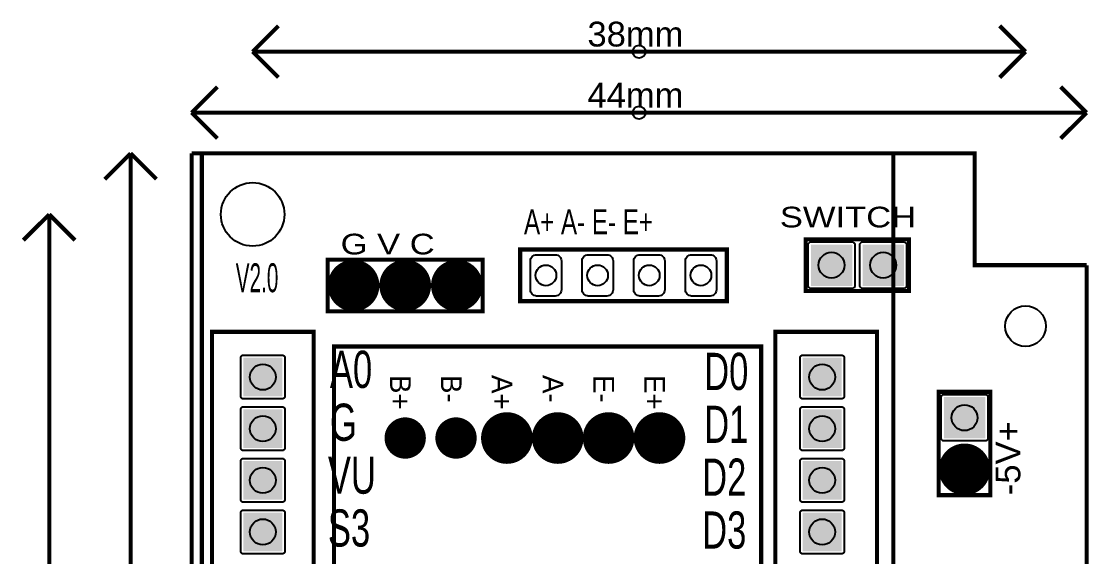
# Model space of a CAD drawing. Header units: inches. Extents: x -1.14 to 1.14, y -1.28 to 1.27.
# Drawn here: x -1.141 to 0.925, y 0.231 to 1.267 of the extents above; entities that cross this region are included whole.
import ezdxf

# ---------------------------------------------------------------- set-up
doc = ezdxf.new("R2010")
doc.units = ezdxf.units.IN
doc.header["$MEASUREMENT"] = 0

# ---------------------------------------------------------------- blocks, each defined once
blk = doc.blocks.new('EPAD')
at = {"const_width": 0.5}
blk.add_lwpolyline([(-0.25, 0, 1), (0.25, 0, 1)], format="xyb", close=True, dxfattribs=at)
blk = doc.blocks.new('RPAD')
blk.add_trace([(-0.5, -0.5), (-0.5, 0.5), (0.5, -0.5), (0.5, 0.5)])

msp = doc.modelspace()

# ---------------------------------------------------------------- linework, layer by layer
at = {"const_width": 0.008}
for points in [[(-0.693504, 1.208657), (-0.643504, 1.258657)], [(0.802559, 1.208657), (0.752559, 1.258657)], [(0.802559, 1.208657), (-0.693504, 1.208657)], [(-0.693504, 1.208657), (-0.643504, 1.158657)], [(0.802559, 1.208657), (0.752559, 1.158657)], [(-0.811614, 1.090547), (-0.761614, 1.140547)], [(0.920669, 1.090547), (0.870669, 1.140547)], [(-0.811614, 1.090547), (0.920669, 1.090547)], [(-0.811614, 1.090547), (-0.761614, 1.040547)], [(0.920669, 1.090547), (0.870669, 1.040547)], [(-0.929724, 1.011807), (-0.979724, 0.961807)], [(-0.929724, 1.011807), (-0.929724, -1.271657)], [(-0.929724, 1.011807), (-0.879724, 0.961807)], [(-0.811614, 1.011807), (-0.811614, -1.271657)], [(0.723819, 0.795272), (0.704134, 0.795272), (0.704134, 1.011807), (-0.811614, 1.011807)], [(-0.811614, 1.011807), (-0.811614, -1.271657)], [(0.723819, 0.795272), (0.704134, 0.795272), (0.704134, 1.011807), (-0.811614, 1.011807)], [(-0.791929, -1.271657), (0.546654, -1.271657), (0.546654, 1.011807), (-0.791929, 1.011807), (-0.791929, -1.271657)], [(-0.791929, -1.271657), (0.546654, -1.271657), (0.546654, 1.011807), (-0.791929, 1.011807), (-0.791929, -1.271657)], [(-1.087205, 0.893697), (-1.137205, 0.843697)], [(-1.087205, 0.893697), (-1.087205, -1.153547)], [(-1.087205, 0.893697), (-1.037205, 0.843697)], [(0.376969, 0.745272), (0.576969, 0.745272), (0.576969, 0.845272), (0.376969, 0.845272), (0.376969, 0.745272)], [(0.376969, 0.745272), (0.576969, 0.745272), (0.576969, 0.845272), (0.376969, 0.845272), (0.376969, 0.745272)], [(-0.175787, 0.725587), (0.224213, 0.725587), (0.224213, 0.825587), (-0.175787, 0.825587), (-0.175787, 0.725587)], [(-0.175787, 0.725587), (0.224213, 0.725587), (0.224213, 0.825587), (-0.175787, 0.825587), (-0.175787, 0.725587)], [(-0.548228, 0.705902), (-0.248228, 0.705902), (-0.248228, 0.805902), (-0.548228, 0.805902), (-0.548228, 0.705902)], [(-0.548228, 0.705902), (-0.248228, 0.705902), (-0.248228, 0.805902), (-0.548228, 0.805902), (-0.548228, 0.705902)], [(0.723819, 0.795272), (0.920669, 0.795272)], [(0.723819, 0.795272), (0.920669, 0.795272)], [(0.920669, -1.055122), (0.920669, 0.795272)], [(0.920669, -1.055122), (0.920669, 0.795272)], [(-0.772244, -0.908665), (-0.575394, -0.908665), (-0.575394, 0.666138), (-0.772244, 0.666138), (-0.772244, -0.908665)], [(-0.772244, -0.908665), (-0.575394, -0.908665), (-0.575394, 0.666138), (-0.772244, 0.666138), (-0.772244, -0.908665)], [(0.318307, -0.908665), (0.515157, -0.908665), (0.515157, 0.666138), (0.318307, 0.666138), (0.318307, -0.908665)], [(0.318307, -0.908665), (0.515157, -0.908665), (0.515157, 0.666138), (0.318307, 0.666138), (0.318307, -0.908665)], [(-0.536024, -0.700791), (0.290748, -0.700791), (0.290748, 0.637791), (-0.536024, 0.637791), (-0.536024, -0.700791)], [(-0.536024, -0.700791), (0.290748, -0.700791), (0.290748, 0.637791), (-0.536024, 0.637791), (-0.536024, -0.700791)], [(0.634449, 0.349996), (0.734449, 0.349996), (0.734449, 0.549996), (0.634449, 0.549996), (0.634449, 0.349996)], [(0.634449, 0.349996), (0.734449, 0.349996), (0.734449, 0.549996), (0.634449, 0.549996), (0.634449, 0.349996)]]:
    msp.add_lwpolyline(points, dxfattribs=at)
for points in [[(0.466969, 0.750272), (0.386969, 0.750272), (0.385946, 0.750371), (0.385001, 0.750657), (0.38415, 0.751112), (0.383414, 0.751717), (0.382809, 0.752454), (0.382354, 0.753304), (0.382068, 0.754249), (0.381969, 0.755272), (0.381969, 0.835272), (0.382068, 0.836294), (0.382354, 0.837239), (0.382809, 0.838089), (0.383414, 0.838826), (0.38415, 0.839431), (0.385001, 0.839886), (0.385946, 0.840172), (0.386969, 0.840272), (0.466969, 0.840272), (0.467991, 0.840172), (0.468936, 0.839886), (0.469787, 0.839431), (0.470523, 0.838826), (0.471128, 0.838089), (0.471583, 0.837239), (0.471869, 0.836294), (0.471969, 0.835272), (0.471969, 0.755272), (0.471869, 0.754249), (0.471583, 0.753304), (0.471128, 0.752454), (0.470523, 0.751717), (0.469787, 0.751112), (0.468936, 0.750657), (0.467991, 0.750371), (0.466969, 0.750272)], [(0.566969, 0.750272), (0.486969, 0.750272), (0.485946, 0.750371), (0.485001, 0.750657), (0.48415, 0.751112), (0.483414, 0.751717), (0.482809, 0.752454), (0.482354, 0.753304), (0.482068, 0.754249), (0.481969, 0.755272), (0.481969, 0.835272), (0.482068, 0.836294), (0.482354, 0.837239), (0.482809, 0.838089), (0.483414, 0.838826), (0.48415, 0.839431), (0.485001, 0.839886), (0.485946, 0.840172), (0.486969, 0.840272), (0.566969, 0.840272), (0.567991, 0.840172), (0.568936, 0.839886), (0.569787, 0.839431), (0.570523, 0.838826), (0.571128, 0.838089), (0.571583, 0.837239), (0.571869, 0.836294), (0.571969, 0.835272), (0.571969, 0.755272), (0.571869, 0.754249), (0.571583, 0.753304), (0.571128, 0.752454), (0.570523, 0.751717), (0.569787, 0.751112), (0.568936, 0.750657), (0.567991, 0.750371), (0.566969, 0.750272)], [(-0.143787, 0.815587), (-0.107787, 0.815587), (-0.105334, 0.815348), (-0.103065, 0.814661), (-0.101024, 0.81357), (-0.099256, 0.812118), (-0.097805, 0.81035), (-0.096713, 0.808309), (-0.096026, 0.80604), (-0.095787, 0.803587), (-0.095787, 0.747587), (-0.096026, 0.745133), (-0.096713, 0.742864), (-0.097805, 0.740824), (-0.099256, 0.739056), (-0.101024, 0.737604), (-0.103065, 0.736512), (-0.105334, 0.735825), (-0.107787, 0.735587), (-0.143787, 0.735587), (-0.146241, 0.735825), (-0.14851, 0.736512), (-0.15055, 0.737604), (-0.152319, 0.739056), (-0.15377, 0.740824), (-0.154861, 0.742864), (-0.155548, 0.745133), (-0.155787, 0.747587), (-0.155787, 0.803587), (-0.155548, 0.80604), (-0.154861, 0.808309), (-0.15377, 0.81035), (-0.152319, 0.812118), (-0.15055, 0.81357), (-0.14851, 0.814661), (-0.146241, 0.815348), (-0.143787, 0.815587)], [(-0.143787, 0.815587), (-0.107787, 0.815587), (-0.105334, 0.815348), (-0.103065, 0.814661), (-0.101024, 0.81357), (-0.099256, 0.812118), (-0.097805, 0.81035), (-0.096713, 0.808309), (-0.096026, 0.80604), (-0.095787, 0.803587), (-0.095787, 0.747587), (-0.096026, 0.745133), (-0.096713, 0.742864), (-0.097805, 0.740824), (-0.099256, 0.739056), (-0.101024, 0.737604), (-0.103065, 0.736512), (-0.105334, 0.735825), (-0.107787, 0.735587), (-0.143787, 0.735587), (-0.146241, 0.735825), (-0.14851, 0.736512), (-0.15055, 0.737604), (-0.152319, 0.739056), (-0.15377, 0.740824), (-0.154861, 0.742864), (-0.155548, 0.745133), (-0.155787, 0.747587), (-0.155787, 0.803587), (-0.155548, 0.80604), (-0.154861, 0.808309), (-0.15377, 0.81035), (-0.152319, 0.812118), (-0.15055, 0.81357), (-0.14851, 0.814661), (-0.146241, 0.815348), (-0.143787, 0.815587)], [(-0.043787, 0.815587), (-0.007787, 0.815587), (-0.005334, 0.815348), (-0.003065, 0.814661), (-0.001024, 0.81357), (0.000744, 0.812118), (0.002195, 0.81035), (0.003287, 0.808309), (0.003974, 0.80604), (0.004213, 0.803587), (0.004213, 0.747587), (0.003974, 0.745133), (0.003287, 0.742864), (0.002195, 0.740824), (0.000744, 0.739056), (-0.001024, 0.737604), (-0.003065, 0.736512), (-0.005334, 0.735825), (-0.007787, 0.735587), (-0.043787, 0.735587), (-0.046241, 0.735825), (-0.04851, 0.736512), (-0.05055, 0.737604), (-0.052319, 0.739056), (-0.05377, 0.740824), (-0.054861, 0.742864), (-0.055548, 0.745133), (-0.055787, 0.747587), (-0.055787, 0.803587), (-0.055548, 0.80604), (-0.054861, 0.808309), (-0.05377, 0.81035), (-0.052319, 0.812118), (-0.05055, 0.81357), (-0.04851, 0.814661), (-0.046241, 0.815348), (-0.043787, 0.815587)], [(-0.043787, 0.815587), (-0.007787, 0.815587), (-0.005334, 0.815348), (-0.003065, 0.814661), (-0.001024, 0.81357), (0.000744, 0.812118), (0.002195, 0.81035), (0.003287, 0.808309), (0.003974, 0.80604), (0.004213, 0.803587), (0.004213, 0.747587), (0.003974, 0.745133), (0.003287, 0.742864), (0.002195, 0.740824), (0.000744, 0.739056), (-0.001024, 0.737604), (-0.003065, 0.736512), (-0.005334, 0.735825), (-0.007787, 0.735587), (-0.043787, 0.735587), (-0.046241, 0.735825), (-0.04851, 0.736512), (-0.05055, 0.737604), (-0.052319, 0.739056), (-0.05377, 0.740824), (-0.054861, 0.742864), (-0.055548, 0.745133), (-0.055787, 0.747587), (-0.055787, 0.803587), (-0.055548, 0.80604), (-0.054861, 0.808309), (-0.05377, 0.81035), (-0.052319, 0.812118), (-0.05055, 0.81357), (-0.04851, 0.814661), (-0.046241, 0.815348), (-0.043787, 0.815587)], [(0.056213, 0.815587), (0.092213, 0.815587), (0.094666, 0.815348), (0.096935, 0.814661), (0.098976, 0.81357), (0.100744, 0.812118), (0.102195, 0.81035), (0.103287, 0.808309), (0.103974, 0.80604), (0.104213, 0.803587), (0.104213, 0.747587), (0.103974, 0.745133), (0.103287, 0.742864), (0.102195, 0.740824), (0.100744, 0.739056), (0.098976, 0.737604), (0.096935, 0.736512), (0.094666, 0.735825), (0.092213, 0.735587), (0.056213, 0.735587), (0.053759, 0.735825), (0.05149, 0.736512), (0.04945, 0.737604), (0.047681, 0.739056), (0.04623, 0.740824), (0.045139, 0.742864), (0.044452, 0.745133), (0.044213, 0.747587), (0.044213, 0.803587), (0.044452, 0.80604), (0.045139, 0.808309), (0.04623, 0.81035), (0.047681, 0.812118), (0.04945, 0.81357), (0.05149, 0.814661), (0.053759, 0.815348), (0.056213, 0.815587)], [(0.056213, 0.815587), (0.092213, 0.815587), (0.094666, 0.815348), (0.096935, 0.814661), (0.098976, 0.81357), (0.100744, 0.812118), (0.102195, 0.81035), (0.103287, 0.808309), (0.103974, 0.80604), (0.104213, 0.803587), (0.104213, 0.747587), (0.103974, 0.745133), (0.103287, 0.742864), (0.102195, 0.740824), (0.100744, 0.739056), (0.098976, 0.737604), (0.096935, 0.736512), (0.094666, 0.735825), (0.092213, 0.735587), (0.056213, 0.735587), (0.053759, 0.735825), (0.05149, 0.736512), (0.04945, 0.737604), (0.047681, 0.739056), (0.04623, 0.740824), (0.045139, 0.742864), (0.044452, 0.745133), (0.044213, 0.747587), (0.044213, 0.803587), (0.044452, 0.80604), (0.045139, 0.808309), (0.04623, 0.81035), (0.047681, 0.812118), (0.04945, 0.81357), (0.05149, 0.814661), (0.053759, 0.815348), (0.056213, 0.815587)], [(0.156213, 0.815587), (0.192213, 0.815587), (0.194666, 0.815348), (0.196935, 0.814661), (0.198976, 0.81357), (0.200744, 0.812118), (0.202195, 0.81035), (0.203287, 0.808309), (0.203974, 0.80604), (0.204213, 0.803587), (0.204213, 0.747587), (0.203974, 0.745133), (0.203287, 0.742864), (0.202195, 0.740824), (0.200744, 0.739056), (0.198976, 0.737604), (0.196935, 0.736512), (0.194666, 0.735825), (0.192213, 0.735587), (0.156213, 0.735587), (0.153759, 0.735825), (0.15149, 0.736512), (0.14945, 0.737604), (0.147681, 0.739056), (0.14623, 0.740824), (0.145139, 0.742864), (0.144452, 0.745133), (0.144213, 0.747587), (0.144213, 0.803587), (0.144452, 0.80604), (0.145139, 0.808309), (0.14623, 0.81035), (0.147681, 0.812118), (0.14945, 0.81357), (0.15149, 0.814661), (0.153759, 0.815348), (0.156213, 0.815587)], [(0.156213, 0.815587), (0.192213, 0.815587), (0.194666, 0.815348), (0.196935, 0.814661), (0.198976, 0.81357), (0.200744, 0.812118), (0.202195, 0.81035), (0.203287, 0.808309), (0.203974, 0.80604), (0.204213, 0.803587), (0.204213, 0.747587), (0.203974, 0.745133), (0.203287, 0.742864), (0.202195, 0.740824), (0.200744, 0.739056), (0.198976, 0.737604), (0.196935, 0.736512), (0.194666, 0.735825), (0.192213, 0.735587), (0.156213, 0.735587), (0.153759, 0.735825), (0.15149, 0.736512), (0.14945, 0.737604), (0.147681, 0.739056), (0.14623, 0.740824), (0.145139, 0.742864), (0.144452, 0.745133), (0.144213, 0.747587), (0.144213, 0.803587), (0.144452, 0.80604), (0.145139, 0.808309), (0.14623, 0.81035), (0.147681, 0.812118), (0.14945, 0.81357), (0.15149, 0.814661), (0.153759, 0.815348), (0.156213, 0.815587)], [(-0.711319, 0.621236), (-0.636319, 0.621236), (-0.635296, 0.621137), (-0.634351, 0.62085), (-0.633501, 0.620396), (-0.632764, 0.619791), (-0.632159, 0.619054), (-0.631705, 0.618204), (-0.631419, 0.617259), (-0.631319, 0.616236), (-0.631319, 0.541236), (-0.631419, 0.540214), (-0.631705, 0.539269), (-0.632159, 0.538419), (-0.632764, 0.537681), (-0.633501, 0.537077), (-0.634351, 0.536622), (-0.635296, 0.536336), (-0.636319, 0.536236), (-0.711319, 0.536236), (-0.712341, 0.536336), (-0.713287, 0.536622), (-0.714137, 0.537077), (-0.714874, 0.537681), (-0.715478, 0.538419), (-0.715933, 0.539269), (-0.716219, 0.540214), (-0.716319, 0.541236), (-0.716319, 0.616236), (-0.716219, 0.617259), (-0.715933, 0.618204), (-0.715478, 0.619054), (-0.714874, 0.619791), (-0.714137, 0.620396), (-0.713287, 0.62085), (-0.712341, 0.621137), (-0.711319, 0.621236)], [(0.371358, 0.621236), (0.446358, 0.621236), (0.447381, 0.621137), (0.448326, 0.62085), (0.449176, 0.620396), (0.449913, 0.619791), (0.450518, 0.619054), (0.450972, 0.618204), (0.451259, 0.617259), (0.451358, 0.616236), (0.451358, 0.541236), (0.451259, 0.540214), (0.450972, 0.539269), (0.450518, 0.538419), (0.449913, 0.537681), (0.449176, 0.537077), (0.448326, 0.536622), (0.447381, 0.536336), (0.446358, 0.536236), (0.371358, 0.536236), (0.370336, 0.536336), (0.369391, 0.536622), (0.36854, 0.537077), (0.367804, 0.537681), (0.367199, 0.538419), (0.366744, 0.539269), (0.366458, 0.540214), (0.366358, 0.541236), (0.366358, 0.616236), (0.366458, 0.617259), (0.366744, 0.618204), (0.367199, 0.619054), (0.367804, 0.619791), (0.36854, 0.620396), (0.369391, 0.62085), (0.370336, 0.621137), (0.371358, 0.621236)], [(0.644449, 0.544996), (0.724449, 0.544996), (0.725471, 0.544896), (0.726417, 0.54461), (0.727267, 0.544156), (0.728004, 0.543551), (0.728608, 0.542814), (0.729063, 0.541964), (0.729349, 0.541019), (0.729449, 0.539996), (0.729449, 0.459996), (0.729349, 0.458974), (0.729063, 0.458028), (0.728608, 0.457178), (0.728004, 0.456441), (0.727267, 0.455837), (0.726417, 0.455382), (0.725471, 0.455096), (0.724449, 0.454996), (0.644449, 0.454996), (0.643426, 0.455096), (0.642481, 0.455382), (0.641631, 0.455837), (0.640894, 0.456441), (0.640289, 0.457178), (0.639835, 0.458028), (0.639548, 0.458974), (0.639449, 0.459996), (0.639449, 0.539996), (0.639548, 0.541019), (0.639835, 0.541964), (0.640289, 0.542814), (0.640894, 0.543551), (0.641631, 0.544156), (0.642481, 0.54461), (0.643426, 0.544896), (0.644449, 0.544996)], [(-0.711319, 0.521236), (-0.636319, 0.521236), (-0.635296, 0.521137), (-0.634351, 0.52085), (-0.633501, 0.520396), (-0.632764, 0.519791), (-0.632159, 0.519054), (-0.631705, 0.518204), (-0.631419, 0.517259), (-0.631319, 0.516236), (-0.631319, 0.441236), (-0.631419, 0.440214), (-0.631705, 0.439269), (-0.632159, 0.438419), (-0.632764, 0.437681), (-0.633501, 0.437077), (-0.634351, 0.436622), (-0.635296, 0.436336), (-0.636319, 0.436236), (-0.711319, 0.436236), (-0.712341, 0.436336), (-0.713287, 0.436622), (-0.714137, 0.437077), (-0.714874, 0.437681), (-0.715478, 0.438419), (-0.715933, 0.439269), (-0.716219, 0.440214), (-0.716319, 0.441236), (-0.716319, 0.516236), (-0.716219, 0.517259), (-0.715933, 0.518204), (-0.715478, 0.519054), (-0.714874, 0.519791), (-0.714137, 0.520396), (-0.713287, 0.52085), (-0.712341, 0.521137), (-0.711319, 0.521236)], [(0.371358, 0.521236), (0.446358, 0.521236), (0.447381, 0.521137), (0.448326, 0.52085), (0.449176, 0.520396), (0.449913, 0.519791), (0.450518, 0.519054), (0.450972, 0.518204), (0.451259, 0.517259), (0.451358, 0.516236), (0.451358, 0.441236), (0.451259, 0.440214), (0.450972, 0.439269), (0.450518, 0.438419), (0.449913, 0.437681), (0.449176, 0.437077), (0.448326, 0.436622), (0.447381, 0.436336), (0.446358, 0.436236), (0.371358, 0.436236), (0.370336, 0.436336), (0.369391, 0.436622), (0.36854, 0.437077), (0.367804, 0.437681), (0.367199, 0.438419), (0.366744, 0.439269), (0.366458, 0.440214), (0.366358, 0.441236), (0.366358, 0.516236), (0.366458, 0.517259), (0.366744, 0.518204), (0.367199, 0.519054), (0.367804, 0.519791), (0.36854, 0.520396), (0.369391, 0.52085), (0.370336, 0.521137), (0.371358, 0.521236)], [(-0.711319, 0.421236), (-0.636319, 0.421236), (-0.635296, 0.421137), (-0.634351, 0.42085), (-0.633501, 0.420396), (-0.632764, 0.419791), (-0.632159, 0.419054), (-0.631705, 0.418204), (-0.631419, 0.417259), (-0.631319, 0.416236), (-0.631319, 0.341236), (-0.631419, 0.340214), (-0.631705, 0.339269), (-0.632159, 0.338419), (-0.632764, 0.337681), (-0.633501, 0.337077), (-0.634351, 0.336622), (-0.635296, 0.336336), (-0.636319, 0.336236), (-0.711319, 0.336236), (-0.712341, 0.336336), (-0.713287, 0.336622), (-0.714137, 0.337077), (-0.714874, 0.337681), (-0.715478, 0.338419), (-0.715933, 0.339269), (-0.716219, 0.340214), (-0.716319, 0.341236), (-0.716319, 0.416236), (-0.716219, 0.417259), (-0.715933, 0.418204), (-0.715478, 0.419054), (-0.714874, 0.419791), (-0.714137, 0.420396), (-0.713287, 0.42085), (-0.712341, 0.421137), (-0.711319, 0.421236)], [(0.371358, 0.421236), (0.446358, 0.421236), (0.447381, 0.421137), (0.448326, 0.42085), (0.449176, 0.420396), (0.449913, 0.419791), (0.450518, 0.419054), (0.450972, 0.418204), (0.451259, 0.417259), (0.451358, 0.416236), (0.451358, 0.341236), (0.451259, 0.340214), (0.450972, 0.339269), (0.450518, 0.338419), (0.449913, 0.337681), (0.449176, 0.337077), (0.448326, 0.336622), (0.447381, 0.336336), (0.446358, 0.336236), (0.371358, 0.336236), (0.370336, 0.336336), (0.369391, 0.336622), (0.36854, 0.337077), (0.367804, 0.337681), (0.367199, 0.338419), (0.366744, 0.339269), (0.366458, 0.340214), (0.366358, 0.341236), (0.366358, 0.416236), (0.366458, 0.417259), (0.366744, 0.418204), (0.367199, 0.419054), (0.367804, 0.419791), (0.36854, 0.420396), (0.369391, 0.42085), (0.370336, 0.421137), (0.371358, 0.421236)], [(-0.711319, 0.321236), (-0.636319, 0.321236), (-0.635296, 0.321137), (-0.634351, 0.32085), (-0.633501, 0.320396), (-0.632764, 0.319791), (-0.632159, 0.319054), (-0.631705, 0.318204), (-0.631419, 0.317259), (-0.631319, 0.316236), (-0.631319, 0.241236), (-0.631419, 0.240214), (-0.631705, 0.239269), (-0.632159, 0.238419), (-0.632764, 0.237681), (-0.633501, 0.237077), (-0.634351, 0.236622), (-0.635296, 0.236336), (-0.636319, 0.236236), (-0.711319, 0.236236), (-0.712341, 0.236336), (-0.713287, 0.236622), (-0.714137, 0.237077), (-0.714874, 0.237681), (-0.715478, 0.238419), (-0.715933, 0.239269), (-0.716219, 0.240214), (-0.716319, 0.241236), (-0.716319, 0.316236), (-0.716219, 0.317259), (-0.715933, 0.318204), (-0.715478, 0.319054), (-0.714874, 0.319791), (-0.714137, 0.320396), (-0.713287, 0.32085), (-0.712341, 0.321137), (-0.711319, 0.321236)], [(0.371358, 0.321236), (0.446358, 0.321236), (0.447381, 0.321137), (0.448326, 0.32085), (0.449176, 0.320396), (0.449913, 0.319791), (0.450518, 0.319054), (0.450972, 0.318204), (0.451259, 0.317259), (0.451358, 0.316236), (0.451358, 0.241236), (0.451259, 0.240214), (0.450972, 0.239269), (0.450518, 0.238419), (0.449913, 0.237681), (0.449176, 0.237077), (0.448326, 0.236622), (0.447381, 0.236336), (0.446358, 0.236236), (0.371358, 0.236236), (0.370336, 0.236336), (0.369391, 0.236622), (0.36854, 0.237077), (0.367804, 0.237681), (0.367199, 0.238419), (0.366744, 0.239269), (0.366458, 0.240214), (0.366358, 0.241236), (0.366358, 0.316236), (0.366458, 0.317259), (0.366744, 0.318204), (0.367199, 0.319054), (0.367804, 0.319791), (0.36854, 0.320396), (0.369391, 0.32085), (0.370336, 0.321137), (0.371358, 0.321236)]]:
    msp.add_lwpolyline(points, close=True)
for centre, radius in [((0.054528, 1.208657), 0.0125), ((0.054528, 1.090547), 0.0125), ((-0.693504, 0.893697), 0.061478), ((-0.693504, 0.893697), 0.061478), ((0.426969, 0.795272), 0.025), ((0.526968, 0.795272), 0.025), ((-0.125787, 0.775587), 0.02), ((-0.025787, 0.775587), 0.02), ((0.074213, 0.775587), 0.02), ((0.174213, 0.775587), 0.02), ((-0.498228, 0.755902), 0.01), ((-0.398228, 0.755902), 0.01), ((-0.298228, 0.755902), 0.01), ((0.802559, 0.677161), 0.03937), ((0.802559, 0.677161), 0.03937), ((-0.673819, 0.578736), 0.025), ((0.408858, 0.578736), 0.025), ((0.684449, 0.499996), 0.025), ((-0.673819, 0.478736), 0.025), ((0.408858, 0.478736), 0.025), ((-0.398228, 0.460626), 0.025), ((-0.299803, 0.460626), 0.025), ((-0.201378, 0.460626), 0.01), ((-0.102953, 0.460626), 0.01), ((-0.004528, 0.460626), 0.01), ((0.093898, 0.460626), 0.01), ((-0.673819, 0.378736), 0.025), ((0.408858, 0.378736), 0.025), ((0.684449, 0.399996), 0.01), ((-0.673819, 0.278736), 0.025), ((0.408858, 0.278736), 0.025)]:
    msp.add_circle(centre, radius)

# ---------------------------------------------------------------- block references
at = {"xscale": 0.08, "yscale": 0.08, "rotation": 180}
for p in [(0.426969, 0.795272), (0.526968, 0.795272)]:
    msp.add_blockref('RPAD', p, dxfattribs=at)
for name, p, xscale, yscale in [('EPAD', (-0.498228, 0.755902), 0.1, 0.1), ('EPAD', (-0.398228, 0.755902), 0.1, 0.1), ('EPAD', (-0.298228, 0.755902), 0.1, 0.1), ('EPAD', (-0.498228, 0.755902), 0.08, 0.08), ('EPAD', (-0.398228, 0.755902), 0.08, 0.08), ('EPAD', (-0.298228, 0.755902), 0.08, 0.08), ('RPAD', (-0.673819, 0.578736), 0.075, 0.075), ('RPAD', (0.408858, 0.578736), 0.075, 0.075), ('RPAD', (0.684449, 0.499996), 0.08, 0.08), ('RPAD', (-0.673819, 0.478736), 0.075, 0.075), ('EPAD', (-0.398228, 0.460626), 0.08, 0.08), ('EPAD', (-0.299803, 0.460626), 0.08, 0.08), ('EPAD', (-0.201378, 0.460626), 0.1, 0.1), ('EPAD', (-0.201378, 0.460626), 0.08, 0.08), ('EPAD', (-0.102953, 0.460626), 0.1, 0.1), ('EPAD', (-0.102953, 0.460626), 0.08, 0.08), ('EPAD', (-0.004528, 0.460626), 0.1, 0.1), ('EPAD', (-0.004528, 0.460626), 0.08, 0.08), ('EPAD', (0.093898, 0.460626), 0.1, 0.1), ('EPAD', (0.093898, 0.460626), 0.08, 0.08), ('RPAD', (0.408858, 0.478736), 0.075, 0.075), ('EPAD', (-0.398228, 0.460626), 0.07, 0.07), ('EPAD', (-0.299803, 0.460626), 0.07, 0.07), ('EPAD', (0.684449, 0.399996), 0.1, 0.1), ('EPAD', (0.684449, 0.399996), 0.08, 0.08), ('RPAD', (-0.673819, 0.378736), 0.075, 0.075), ('RPAD', (0.408858, 0.378736), 0.075, 0.075), ('RPAD', (-0.673819, 0.278736), 0.075, 0.075), ('RPAD', (0.408858, 0.278736), 0.075, 0.075)]:
    msp.add_blockref(name, p, dxfattribs=dict(xscale=xscale, yscale=yscale))

# ---------------------------------------------------------------- texts
for s, height, width, p in [('38mm', 0.048, 1.041667, (-0.045472, 1.218657)), ('44mm', 0.048, 1.041667, (-0.045472, 1.100547)), ('SWITCH', 0.04, 1.25, (0.326969, 0.868437)), ('SWITCH', 0.04, 1.25, (0.326969, 0.868437)), ('A+ A- E- E+', 0.048, 0.729167, (-0.168287, 0.855272)), ('A+ A- E- E+', 0.048, 0.729167, (-0.168287, 0.855272)), ('G V C', 0.04, 1.25, (-0.523228, 0.816161)), ('G V C', 0.04, 1.25, (-0.523228, 0.816161)), ('V2.0', 0.056, 0.535714, (-0.726259, 0.742963)), ('V2.0', 0.056, 0.535714, (-0.726259, 0.742963)), ('A0', 0.072, 0.694444, (-0.543898, 0.557579)), ('A0', 0.072, 0.694444, (-0.543898, 0.557579)), ('D0', 0.072, 0.694444, (0.180512, 0.553642)), ('D0', 0.072, 0.694444, (0.180512, 0.553642)), ('G', 0.072, 0.694444, (-0.543898, 0.455217)), ('G', 0.072, 0.694444, (-0.543898, 0.455217)), ('D1', 0.072, 0.694444, (0.180512, 0.45128)), ('D1', 0.072, 0.694444, (0.180512, 0.45128)), ('VU', 0.072, 0.694444, (-0.547835, 0.352854)), ('VU', 0.072, 0.694444, (-0.547835, 0.352854)), ('D2', 0.072, 0.694444, (0.176575, 0.348917)), ('D2', 0.072, 0.694444, (0.176575, 0.348917)), ('S3', 0.072, 0.694444, (-0.547835, 0.250492)), ('S3', 0.072, 0.694444, (-0.547835, 0.250492)), ('D3', 0.072, 0.694444, (0.176575, 0.246555)), ('D3', 0.072, 0.694444, (0.176575, 0.246555))]:
    msp.add_text(s, height=height, dxfattribs=dict(width=width)).set_placement(p)
for s, p in [('A+', (-0.23063, 0.582673)), ('A+', (-0.23063, 0.582673)), ('A-', (-0.132205, 0.582673)), ('A-', (-0.132205, 0.582673)), ('B+', (-0.42748, 0.582673)), ('B+', (-0.42748, 0.582673)), ('B-', (-0.329055, 0.582673)), ('B-', (-0.329055, 0.582673)), ('E-', (-0.03378, 0.582673)), ('E-', (-0.03378, 0.582673)), ('E+', (0.064646, 0.582673)), ('E+', (0.064646, 0.582673))]:
    msp.add_text(s, height=0.04, rotation=270).set_placement(p)
at = {"width": 1.041667}
msp.add_text('-5V+', height=0.048, rotation=90, dxfattribs=at).set_placement((0.792449, 0.349996))
msp.add_text('-5V+', height=0.048, rotation=90, dxfattribs=at).set_placement((0.792449, 0.349996))

doc.saveas('drawing.dxf')
